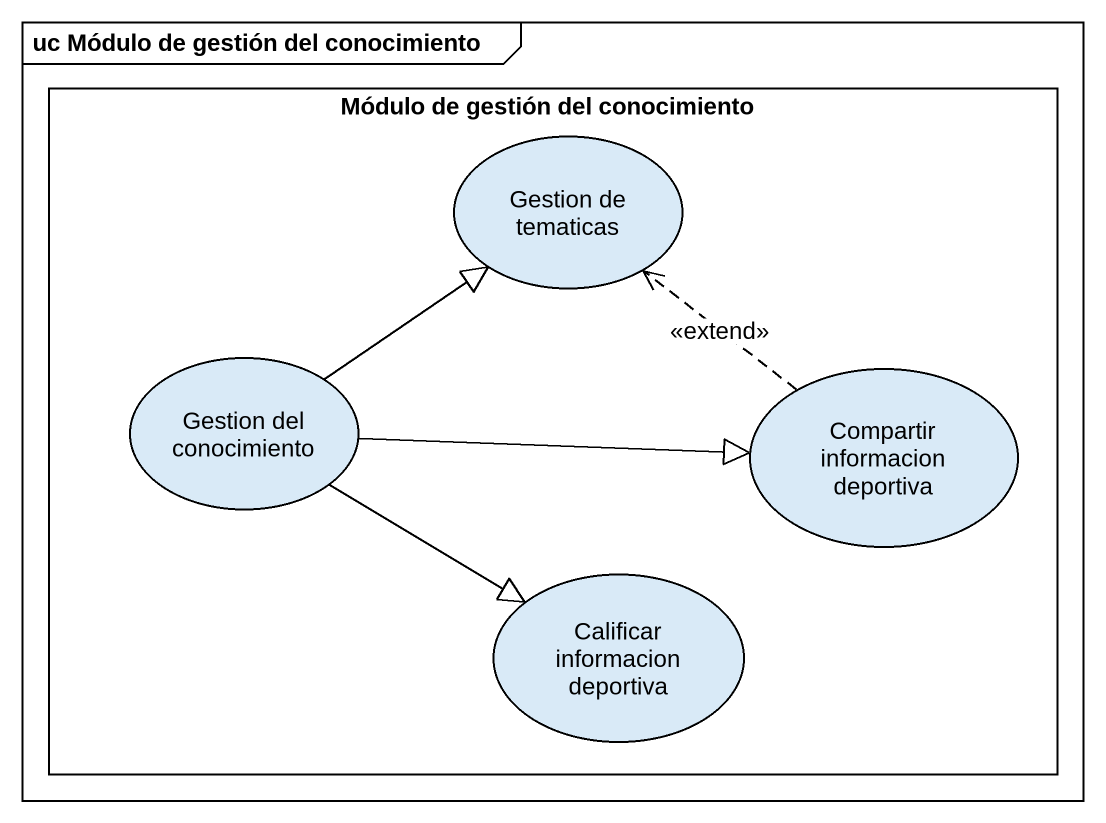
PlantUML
@startuml
mainframe uc Módulo de gestión del conocimiento
rectangle "Módulo de gestión del conocimiento" as Módulo_de_gestión_del {
  usecase "Gestion de tematicas" as Gestion_de_tematicas
  usecase "Gestion del conocimiento" as Gestion_del_conocimiento
  usecase "Compartir informacion deportiva" as Compartir_informacion
  usecase "Calificar informacion deportiva" as Calificar_informacion
}
Gestion_del_conocimiento -up-|> Gestion_de_tematicas
Gestion_del_conocimiento -right-|> Compartir_informacion
Gestion_del_conocimiento -right-|> Calificar_informacion
Compartir_informacion .up.> Gestion_de_tematicas : <<extend>>
@enduml
